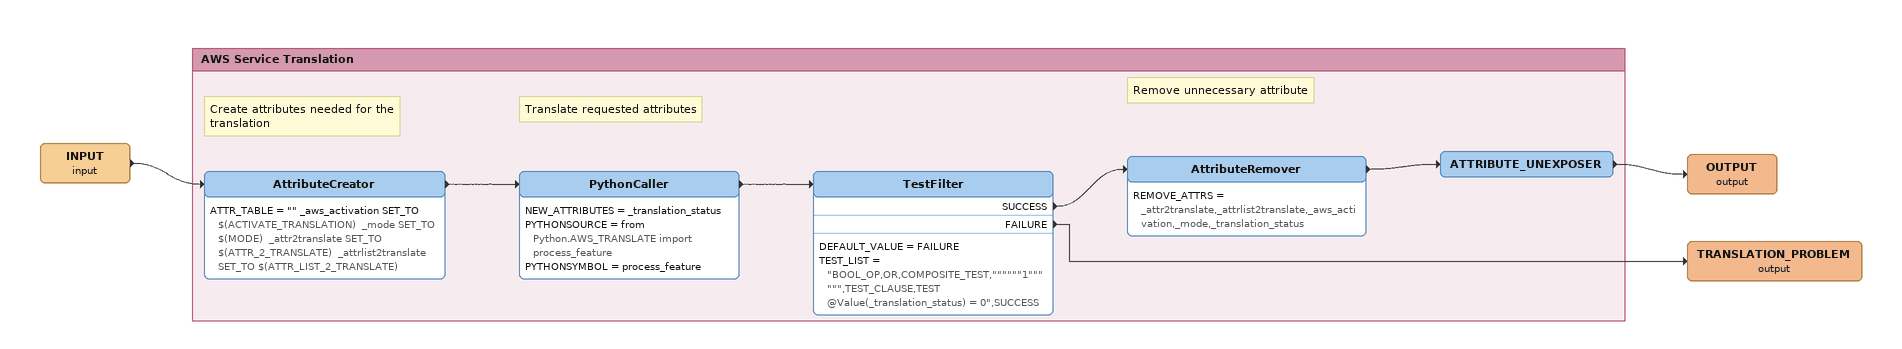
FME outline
INPUT (input)
    -> AttributeCreator
OUTPUT (output)
TRANSLATION_PROBLEM (output)

Bookmark: AWS Service Translation
Note: Create attributes needed for the translation
AttributeCreator
    ATTR_TABLE = "" _aws_activation SET_TO $(ACTIVATE_TRANSLATION)  _mode SET_TO $(MODE)  _attr2translate SET_TO $(ATTR_2_TRANSLATE)  _attrlist2translate SET_TO $(ATTR_LIST_2_TRANSLATE)
    -> PythonCaller
Note: Translate requested attributes
PythonCaller
    NEW_ATTRIBUTES = _translation_status
    PYTHONSOURCE = from Python.AWS_TRANSLATE import process_feature
    PYTHONSYMBOL = process_feature
    -> TestFilter
TestFilter
    DEFAULT_VALUE = FAILURE
    TEST_LIST = "BOOL_OP,OR,COMPOSITE_TEST,""""""1"""""",TEST_CLAUSE,TEST @Value(_translation_status) = 0",SUCCESS
    SUCCESS -> AttributeRemover
    FAILURE -> TRANSLATION_PROBLEM (output)
Note: Remove unnecessary attribute
AttributeRemover
    REMOVE_ATTRS = _attr2translate,_attrlist2translate,_aws_activation,_mode,_translation_status
    -> ATTRIBUTE_UNEXPOSER
ATTRIBUTE_UNEXPOSER
    -> OUTPUT (output)
